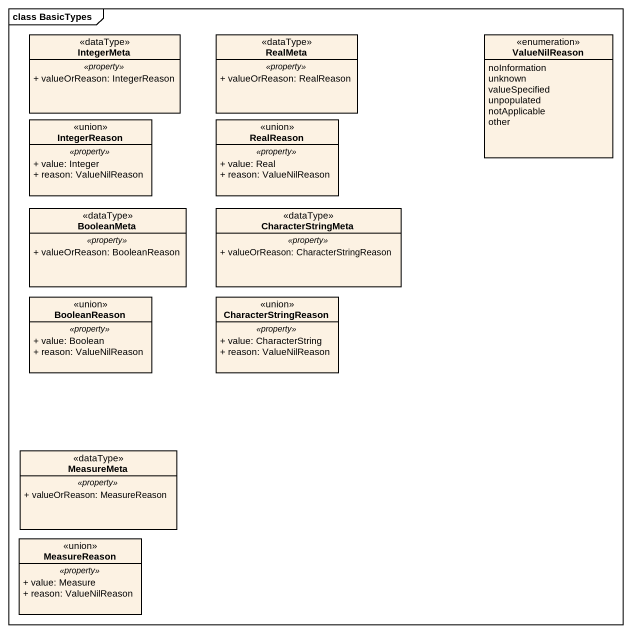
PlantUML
@startuml
mainframe class BasicTypes
hide circle
hide empty members
skinparam classAttributeIconSize 0
class IntegerMeta <<dataType>> {
  .. <<property>> ..
  + valueOrReason: IntegerReason
}
class RealMeta <<dataType>> {
  .. <<property>> ..
  + valueOrReason: RealReason
}
enum ValueNilReason {
  noInformation
  unknown
  valueSpecified
  unpopulated
  notApplicable
  other
}
class IntegerReason <<union>> {
  .. <<property>> ..
  + value: Integer
  + reason: ValueNilReason
}
class RealReason <<union>> {
  .. <<property>> ..
  + value: Real
  + reason: ValueNilReason
}
class BooleanMeta <<dataType>> {
  .. <<property>> ..
  + valueOrReason: BooleanReason
}
class CharacterStringMeta <<dataType>> {
  .. <<property>> ..
  + valueOrReason: CharacterStringReason
}
class BooleanReason <<union>> {
  .. <<property>> ..
  + value: Boolean
  + reason: ValueNilReason
}
class CharacterStringReason <<union>> {
  .. <<property>> ..
  + value: CharacterString
  + reason: ValueNilReason
}
class MeasureMeta <<dataType>> {
  .. <<property>> ..
  + valueOrReason: MeasureReason
}
class MeasureReason <<union>> {
  .. <<property>> ..
  + value: Measure
  + reason: ValueNilReason
}
@enduml
